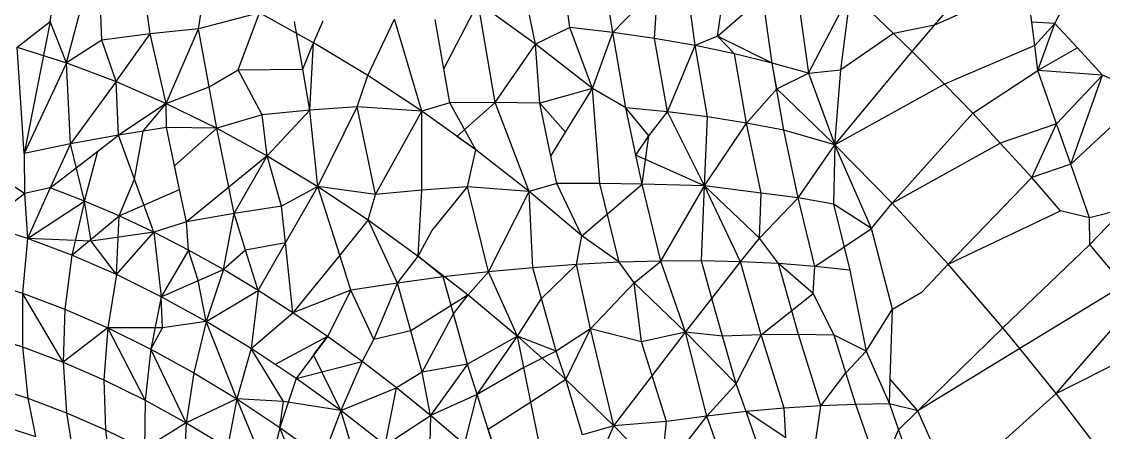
# Model space of a CAD drawing. Header units: inches. Extents: x 17 to 4615, y 5 to 3256.
# Drawn here: x 3233.216 to 3234.413, y 2582.299 to 2582.753 of the extents above; entities that cross this region are included whole.
import ezdxf

# ---------------------------------------------------------------- set-up
doc = ezdxf.new("R2010")
doc.units = ezdxf.units.IN
doc.header["$MEASUREMENT"] = 0

msp = doc.modelspace()

# ---------------------------------------------------------------- linework, layer by layer
for p, q in [((3233.266, 2582.7076), (3233.3012, 2582.8405)), ((3233.3053, 2582.7326), (3233.3012, 2582.8405)), ((3233.8706, 2582.7412), (3233.8536, 2582.8447)), ((3233.248, 2582.7532), (3233.2598, 2582.8323)), ((3233.785, 2582.7282), (3233.7625, 2582.8376)), ((3234.3598, 2582.7513), (3234.4009, 2582.832)), ((3234.2267, 2582.7492), (3234.2896, 2582.8232)), ((3233.4121, 2582.7454), (3233.4198, 2582.7923)), ((3233.8706, 2582.7412), (3233.9204, 2582.7927)), ((3233.9168, 2582.7346), (3233.9204, 2582.7927)), ((3233.9866, 2582.7373), (3233.9946, 2582.7932)), ((3234.3287, 2582.7948), (3234.2267, 2582.7492)), ((3234.3341, 2582.7527), (3234.3287, 2582.7948)), ((3233.3587, 2582.7396), (3233.3518, 2582.7897)), ((3233.8231, 2582.7467), (3233.8179, 2582.7842)), ((3233.9866, 2582.7373), (3234.0367, 2582.7807)), ((3234.0468, 2582.7074), (3234.0367, 2582.7807)), ((3234.087, 2582.6961), (3234.134, 2582.7854)), ((3234.1228, 2582.6999), (3234.134, 2582.7854)), ((3234.1812, 2582.7402), (3234.134, 2582.7854)), ((3233.6838, 2582.7011), (3233.7215, 2582.7739)), ((3233.785, 2582.7282), (3233.7215, 2582.7739)), ((3233.7405, 2582.6638), (3233.7215, 2582.7739)), ((3234.0772, 2582.767), (3234.087, 2582.6961)), ((3233.4796, 2582.7628), (3233.4121, 2582.7454)), ((3233.4562, 2582.6997), (3233.4796, 2582.7628)), ((3233.5396, 2582.7299), (3233.4796, 2582.7628)), ((3233.5995, 2582.6936), (3233.6292, 2582.756)), ((3233.6593, 2582.654), (3233.6292, 2582.756)), ((3233.6838, 2582.7011), (3233.6742, 2582.7555)), ((3233.9617, 2582.7267), (3233.9568, 2582.7623)), ((3233.2114, 2582.725), (3233.248, 2582.7532)), ((3233.248, 2582.7532), (3233.2191, 2582.6074)), ((3233.266, 2582.7076), (3233.248, 2582.7532)), ((3233.4121, 2582.7454), (3233.3587, 2582.7396)), ((3233.3765, 2582.6627), (3233.4121, 2582.7454)), ((3233.4239, 2582.6811), (3233.4121, 2582.7454)), ((3233.5275, 2582.7005), (3233.5183, 2582.7532)), ((3233.5396, 2582.7299), (3233.55, 2582.7539)), ((3233.8231, 2582.7467), (3233.785, 2582.7282)), ((3233.8706, 2582.7412), (3233.8231, 2582.7467)), ((3233.848, 2582.6792), (3233.8231, 2582.7467)), ((3234.2267, 2582.7492), (3234.1812, 2582.7402)), ((3234.202, 2582.7202), (3234.2267, 2582.7492)), ((3234.3598, 2582.7513), (3234.3341, 2582.7527)), ((3234.3374, 2582.7268), (3234.3341, 2582.7527)), ((3234.3598, 2582.7513), (3234.3374, 2582.7268)), ((3234.3409, 2582.699), (3234.3598, 2582.7513)), ((3234.3847, 2582.7243), (3234.3598, 2582.7513)), ((3233.3053, 2582.7326), (3233.266, 2582.7076)), ((3233.3587, 2582.7396), (3233.3053, 2582.7326)), ((3233.3211, 2582.6869), (3233.3053, 2582.7326)), ((3233.3211, 2582.6869), (3233.3587, 2582.7396)), ((3233.3765, 2582.6627), (3233.3587, 2582.7396)), ((3233.848, 2582.6792), (3233.8706, 2582.7412)), ((3233.9168, 2582.7346), (3233.8706, 2582.7412)), ((3233.8852, 2582.6578), (3233.8706, 2582.7412)), ((3233.9617, 2582.7267), (3233.9168, 2582.7346)), ((3233.931, 2582.6534), (3233.9168, 2582.7346)), ((3233.9866, 2582.7373), (3233.9617, 2582.7267)), ((3234.0468, 2582.7074), (3233.9866, 2582.7373)), ((3234.0051, 2582.7176), (3233.9866, 2582.7373)), ((3234.1812, 2582.7402), (3234.1228, 2582.6999)), ((3234.202, 2582.7202), (3234.1812, 2582.7402)), ((3233.2114, 2582.725), (3233.266, 2582.7076)), ((3233.2191, 2582.6074), (3233.2114, 2582.725)), ((3233.5275, 2582.7005), (3233.5396, 2582.7299)), ((3233.5355, 2582.6551), (3233.5396, 2582.7299)), ((3233.5995, 2582.6936), (3233.5396, 2582.7299)), ((3233.7405, 2582.6638), (3233.785, 2582.7282)), ((3233.7898, 2582.663), (3233.785, 2582.7282)), ((3233.848, 2582.6792), (3233.785, 2582.7282)), ((3233.931, 2582.6534), (3233.9617, 2582.7267)), ((3234.0051, 2582.7176), (3233.9617, 2582.7267)), ((3233.9755, 2582.6478), (3233.9617, 2582.7267)), ((3234.1164, 2582.617), (3234.202, 2582.7202)), ((3234.2376, 2582.6839), (3234.202, 2582.7202)), ((3234.3374, 2582.7268), (3234.2376, 2582.6839)), ((3234.3409, 2582.699), (3234.3374, 2582.7268)), ((3234.3847, 2582.7243), (3234.3409, 2582.699)), ((3234.4126, 2582.6938), (3234.3847, 2582.7243)), ((3233.266, 2582.7076), (3233.2191, 2582.6074)), ((3233.266, 2582.7076), (3233.3211, 2582.6869)), ((3233.2706, 2582.6179), (3233.266, 2582.7076)), ((3234.0468, 2582.7074), (3234.0051, 2582.7176)), ((3234.0184, 2582.641), (3234.0051, 2582.7176)), ((3234.087, 2582.6961), (3234.0468, 2582.7074)), ((3234.0598, 2582.6331), (3234.0468, 2582.7074)), ((3234.052, 2582.6787), (3234.0468, 2582.7074)), ((3233.4239, 2582.6811), (3233.4562, 2582.6997)), ((3233.4562, 2582.6997), (3233.5275, 2582.7005)), ((3233.4828, 2582.65), (3233.4562, 2582.6997)), ((3233.5355, 2582.6551), (3233.5275, 2582.7005)), ((3233.6903, 2582.6634), (3233.6838, 2582.7011)), ((3234.052, 2582.6787), (3234.087, 2582.6961)), ((3234.087, 2582.6961), (3234.1228, 2582.6999)), ((3234.087, 2582.6961), (3234.1164, 2582.617)), ((3234.1164, 2582.617), (3234.1228, 2582.6999)), ((3234.2688, 2582.6519), (3234.3409, 2582.699)), ((3234.4126, 2582.6938), (3234.3409, 2582.699)), ((3234.3617, 2582.6401), (3234.3409, 2582.699)), ((3233.3211, 2582.6869), (3233.2706, 2582.6179)), ((3233.3211, 2582.6869), (3233.3765, 2582.6627)), ((3233.3236, 2582.6276), (3233.3211, 2582.6869)), ((3233.5877, 2582.6591), (3233.5995, 2582.6936)), ((3233.6593, 2582.654), (3233.5995, 2582.6936)), ((3234.2376, 2582.6839), (3234.1164, 2582.617)), ((3234.2688, 2582.6519), (3234.2376, 2582.6839)), ((3234.3617, 2582.6401), (3234.4126, 2582.6938)), ((3234.3774, 2582.5954), (3234.4126, 2582.6938)), ((3234.436, 2582.6836), (3234.4126, 2582.6938)), ((3233.3765, 2582.6627), (3233.4239, 2582.6811)), ((3233.4323, 2582.6353), (3233.4239, 2582.6811)), ((3233.848, 2582.6792), (3233.7898, 2582.663)), ((3233.8183, 2582.6308), (3233.848, 2582.6792)), ((3233.8852, 2582.6578), (3233.848, 2582.6792)), ((3233.8563, 2582.5743), (3233.848, 2582.6792)), ((3234.0184, 2582.641), (3234.052, 2582.6787)), ((3234.1164, 2582.617), (3234.052, 2582.6787)), ((3233.3765, 2582.6627), (3233.3236, 2582.6276)), ((3233.3509, 2582.632), (3233.3765, 2582.6627)), ((3233.3765, 2582.6627), (3233.4323, 2582.6353)), ((3233.3768, 2582.6362), (3233.3765, 2582.6627)), ((3233.6903, 2582.6634), (3233.6593, 2582.654)), ((3233.7405, 2582.6638), (3233.6903, 2582.6634)), ((3233.7189, 2582.6112), (3233.6903, 2582.6634)), ((3233.6982, 2582.626), (3233.7405, 2582.6638)), ((3233.7898, 2582.663), (3233.7405, 2582.6638)), ((3233.778, 2582.5652), (3233.7405, 2582.6638)), ((3233.8021, 2582.6045), (3233.7898, 2582.663)), ((3233.7898, 2582.663), (3233.8183, 2582.6308)), ((3233.4828, 2582.65), (3233.4323, 2582.6353)), ((3233.5355, 2582.6551), (3233.4828, 2582.65)), ((3233.4882, 2582.6046), (3233.4828, 2582.65)), ((3233.4882, 2582.6046), (3233.5355, 2582.6551)), ((3233.5877, 2582.6591), (3233.5355, 2582.6551)), ((3233.5441, 2582.5707), (3233.5355, 2582.6551)), ((3233.5441, 2582.5707), (3233.5877, 2582.6591)), ((3233.6593, 2582.654), (3233.5877, 2582.6591)), ((3233.6081, 2582.5619), (3233.5877, 2582.6591)), ((3233.6081, 2582.5619), (3233.6593, 2582.654)), ((3233.7189, 2582.6112), (3233.6593, 2582.654)), ((3233.6594, 2582.5666), (3233.6593, 2582.654)), ((3233.931, 2582.6534), (3233.8852, 2582.6578)), ((3233.9104, 2582.6269), (3233.8852, 2582.6578)), ((3233.8962, 2582.6056), (3233.8852, 2582.6578)), ((3233.9104, 2582.6269), (3233.931, 2582.6534)), ((3233.9755, 2582.6478), (3233.931, 2582.6534)), ((3233.972, 2582.5717), (3233.931, 2582.6534)), ((3233.972, 2582.5717), (3233.9755, 2582.6478)), ((3234.0184, 2582.641), (3233.9755, 2582.6478)), ((3234.1797, 2582.5522), (3234.2688, 2582.6519)), ((3234.2993, 2582.6187), (3234.2688, 2582.6519)), ((3234.436, 2582.65), (3234.3774, 2582.5954)), ((3233.3768, 2582.6362), (3233.3236, 2582.6276)), ((3233.4323, 2582.6353), (3233.3768, 2582.6362)), ((3233.3913, 2582.5674), (3233.3768, 2582.6362)), ((3233.3858, 2582.5935), (3233.4323, 2582.6353)), ((3233.4323, 2582.6353), (3233.4882, 2582.6046)), ((3233.4516, 2582.5408), (3233.4323, 2582.6353)), ((3233.972, 2582.5717), (3234.0184, 2582.641)), ((3234.0598, 2582.6331), (3234.0184, 2582.641)), ((3234.0348, 2582.5636), (3234.0184, 2582.641)), ((3234.3617, 2582.6401), (3234.2993, 2582.6187)), ((3234.3343, 2582.5806), (3234.3617, 2582.6401)), ((3234.3774, 2582.5954), (3234.3617, 2582.6401)), ((3233.3236, 2582.6276), (3233.2706, 2582.6179)), ((3233.3008, 2582.61), (3233.3236, 2582.6276)), ((3233.3414, 2582.5788), (3233.3236, 2582.6276)), ((3233.3414, 2582.5788), (3233.3509, 2582.632)), ((3233.7189, 2582.6112), (3233.6982, 2582.626)), ((3233.8021, 2582.6045), (3233.8183, 2582.6308)), ((3233.8962, 2582.6056), (3233.9104, 2582.6269)), ((3233.903, 2582.5734), (3233.9104, 2582.6269)), ((3234.1164, 2582.617), (3234.0598, 2582.6331)), ((3234.0756, 2582.5581), (3234.0598, 2582.6331)), ((3233.2706, 2582.6179), (3233.2191, 2582.6074)), ((3233.2706, 2582.6179), (3233.2482, 2582.5693)), ((3233.2862, 2582.5546), (3233.2706, 2582.6179)), ((3234.0756, 2582.5581), (3234.1164, 2582.617)), ((3234.1164, 2582.617), (3234.1149, 2582.5514)), ((3234.1797, 2582.5522), (3234.1164, 2582.617)), ((3234.1568, 2582.5243), (3234.1164, 2582.617)), ((3234.1797, 2582.5522), (3234.2993, 2582.6187)), ((3234.3343, 2582.5806), (3234.2993, 2582.6187)), ((3233.2191, 2582.6074), (3233.2197, 2582.5632)), ((3233.2482, 2582.5693), (3233.3008, 2582.61)), ((3233.2862, 2582.5546), (3233.3008, 2582.61)), ((3233.4882, 2582.6046), (3233.3988, 2582.5317)), ((3233.4516, 2582.5408), (3233.4882, 2582.6046)), ((3233.4882, 2582.6046), (3233.5441, 2582.5707)), ((3233.5041, 2582.549), (3233.4882, 2582.6046)), ((3233.7099, 2582.5703), (3233.7189, 2582.6112)), ((3233.778, 2582.5652), (3233.7189, 2582.6112)), ((3233.8085, 2582.5741), (3233.8021, 2582.6045)), ((3233.972, 2582.5717), (3233.8962, 2582.6056)), ((3233.903, 2582.5734), (3233.8962, 2582.6056)), ((3233.2197, 2582.5632), (3233.173, 2582.5933)), ((3233.3913, 2582.5674), (3233.3858, 2582.5935)), ((3234.3774, 2582.5954), (3234.3343, 2582.5806)), ((3234.3982, 2582.5361), (3234.3774, 2582.5954)), ((3233.3244, 2582.5382), (3233.3414, 2582.5788)), ((3233.3627, 2582.5201), (3233.3414, 2582.5788)), ((3234.2417, 2582.4847), (3234.3343, 2582.5806)), ((3234.3659, 2582.544), (3234.3343, 2582.5806)), ((3233.2482, 2582.5693), (3233.2197, 2582.5632)), ((3233.2482, 2582.5693), (3233.2229, 2582.5133)), ((3233.2862, 2582.5546), (3233.2482, 2582.5693)), ((3233.3244, 2582.5382), (3233.3913, 2582.5674)), ((3233.3988, 2582.5317), (3233.3913, 2582.5674)), ((3233.5441, 2582.5707), (3233.5041, 2582.549)), ((3233.5084, 2582.5085), (3233.5441, 2582.5707)), ((3233.5441, 2582.5707), (3233.5999, 2582.5338)), ((3233.6081, 2582.5619), (3233.5441, 2582.5707)), ((3233.5684, 2582.495), (3233.5441, 2582.5707)), ((3233.6594, 2582.5666), (3233.6081, 2582.5619)), ((3233.6553, 2582.4939), (3233.6594, 2582.5666)), ((3233.7099, 2582.5703), (3233.6594, 2582.5666)), ((3233.6704, 2582.5217), (3233.7099, 2582.5703)), ((3233.778, 2582.5652), (3233.7099, 2582.5703)), ((3233.733, 2582.4764), (3233.7099, 2582.5703)), ((3233.733, 2582.4764), (3233.778, 2582.5652)), ((3233.8085, 2582.5741), (3233.778, 2582.5652)), ((3233.8365, 2582.5162), (3233.778, 2582.5652)), ((3233.7822, 2582.481), (3233.778, 2582.5652)), ((3233.8563, 2582.5743), (3233.8085, 2582.5741)), ((3233.8365, 2582.5162), (3233.8085, 2582.5741)), ((3233.8365, 2582.5162), (3233.903, 2582.5734)), ((3233.903, 2582.5734), (3233.8563, 2582.5743)), ((3233.8778, 2582.487), (3233.8563, 2582.5743)), ((3233.972, 2582.5717), (3233.903, 2582.5734)), ((3233.9238, 2582.4883), (3233.903, 2582.5734)), ((3233.9238, 2582.4883), (3233.972, 2582.5717)), ((3233.9686, 2582.4885), (3233.972, 2582.5717)), ((3234.0328, 2582.5135), (3233.972, 2582.5717)), ((3234.0348, 2582.5636), (3233.972, 2582.5717)), ((3234.012, 2582.4876), (3233.972, 2582.5717)), ((3234.0328, 2582.5135), (3234.0348, 2582.5636)), ((3234.0756, 2582.5581), (3234.0348, 2582.5636)), ((3233.1743, 2582.5287), (3233.2197, 2582.5632)), ((3233.2197, 2582.5632), (3233.2229, 2582.5133)), ((3233.2229, 2582.5133), (3233.2862, 2582.5546)), ((3233.2862, 2582.5546), (3233.2719, 2582.4948)), ((3233.3244, 2582.5382), (3233.2862, 2582.5546)), ((3233.2933, 2582.5102), (3233.2862, 2582.5546)), ((3233.5999, 2582.5338), (3233.6081, 2582.5619)), ((3234.0328, 2582.5135), (3234.0756, 2582.5581)), ((3234.1149, 2582.5514), (3234.0756, 2582.5581)), ((3234.0942, 2582.4823), (3234.0756, 2582.5581)), ((3234.1149, 2582.5514), (3234.1329, 2582.4781)), ((3234.1568, 2582.5243), (3234.1149, 2582.5514)), ((3234.1568, 2582.5243), (3234.1797, 2582.5522)), ((3234.2417, 2582.4847), (3234.1797, 2582.5522)), ((3233.4516, 2582.5408), (3233.3988, 2582.5317)), ((3233.4397, 2582.4789), (3233.4516, 2582.5408)), ((3233.5041, 2582.549), (3233.4516, 2582.5408)), ((3233.4642, 2582.5005), (3233.4516, 2582.5408)), ((3233.5084, 2582.5085), (3233.5041, 2582.549)), ((3234.2417, 2582.4847), (3234.3659, 2582.544)), ((3234.3982, 2582.5361), (3234.3659, 2582.544)), ((3234.4361, 2582.5456), (3234.3982, 2582.5361)), ((3234.3983, 2582.5065), (3234.4361, 2582.5456)), ((3233.2229, 2582.5133), (3233.1743, 2582.5287)), ((3233.2719, 2582.4948), (3233.3244, 2582.5382)), ((3233.3213, 2582.4733), (3233.3244, 2582.5382)), ((3233.3627, 2582.5201), (3233.3244, 2582.5382)), ((3233.3988, 2582.5317), (3233.3627, 2582.5201)), ((3233.4012, 2582.5003), (3233.3988, 2582.5317)), ((3233.5999, 2582.5338), (3233.5684, 2582.495)), ((3233.5999, 2582.5338), (3233.6553, 2582.4939)), ((3233.6322, 2582.4639), (3233.5999, 2582.5338)), ((3234.3983, 2582.5065), (3234.3982, 2582.5361)), ((3233.3627, 2582.5201), (3233.2933, 2582.5102)), ((3233.3213, 2582.4733), (3233.3627, 2582.5201)), ((3233.4012, 2582.5003), (3233.3627, 2582.5201)), ((3233.3627, 2582.5201), (3233.371, 2582.4488)), ((3233.6553, 2582.4939), (3233.6704, 2582.5217)), ((3233.8305, 2582.4846), (3233.8365, 2582.5162)), ((3233.8778, 2582.487), (3233.8365, 2582.5162)), ((3234.0942, 2582.4823), (3234.1568, 2582.5243)), ((3234.18, 2582.435), (3234.1568, 2582.5243)), ((3233.2229, 2582.5133), (3233.2174, 2582.4527)), ((3233.2719, 2582.4948), (3233.2229, 2582.5133)), ((3233.2933, 2582.5102), (3233.2229, 2582.5133)), ((3233.3213, 2582.4733), (3233.2933, 2582.5102)), ((3233.5084, 2582.5085), (3233.4642, 2582.5005)), ((3233.4782, 2582.4559), (3233.5084, 2582.5085)), ((3233.5167, 2582.4312), (3233.5084, 2582.5085)), ((3234.012, 2582.4876), (3234.0328, 2582.5135)), ((3234.0539, 2582.4855), (3234.0328, 2582.5135)), ((3234.3023, 2582.4145), (3234.3983, 2582.5065)), ((3234.4362, 2582.4617), (3234.3983, 2582.5065)), ((3233.2719, 2582.4948), (3233.2644, 2582.435)), ((3233.3213, 2582.4733), (3233.2719, 2582.4948)), ((3233.4012, 2582.5003), (3233.371, 2582.4488)), ((3233.4397, 2582.4789), (3233.4012, 2582.5003)), ((3233.4117, 2582.4667), (3233.4012, 2582.5003)), ((3233.4642, 2582.5005), (3233.4397, 2582.4789)), ((3233.4782, 2582.4559), (3233.4642, 2582.5005)), ((3233.5684, 2582.495), (3233.5167, 2582.4312)), ((3233.5809, 2582.456), (3233.5684, 2582.495)), ((3233.6322, 2582.4639), (3233.6553, 2582.4939)), ((3233.6553, 2582.4939), (3233.7104, 2582.451)), ((3233.683, 2582.4707), (3233.6553, 2582.4939)), ((3233.7822, 2582.481), (3233.733, 2582.4764)), ((3233.8305, 2582.4846), (3233.7822, 2582.481)), ((3233.7918, 2582.447), (3233.7822, 2582.481)), ((3233.7918, 2582.447), (3233.8305, 2582.4846)), ((3233.8778, 2582.487), (3233.8305, 2582.4846)), ((3233.8459, 2582.4133), (3233.8305, 2582.4846)), ((3233.9238, 2582.4883), (3233.8778, 2582.487)), ((3233.8943, 2582.4644), (3233.8778, 2582.487)), ((3233.8943, 2582.4644), (3233.9238, 2582.4883)), ((3233.9686, 2582.4885), (3233.9238, 2582.4883)), ((3233.9512, 2582.4098), (3233.9238, 2582.4883)), ((3234.012, 2582.4876), (3233.9686, 2582.4885)), ((3233.9803, 2582.4468), (3233.9686, 2582.4885)), ((3233.9803, 2582.4468), (3234.012, 2582.4876)), ((3234.0539, 2582.4855), (3234.012, 2582.4876)), ((3234.0347, 2582.4066), (3234.012, 2582.4876)), ((3234.0942, 2582.4823), (3234.0539, 2582.4855)), ((3234.0759, 2582.4069), (3234.0539, 2582.4855)), ((3234.0924, 2582.4524), (3234.0539, 2582.4855)), ((3234.0924, 2582.4524), (3234.0942, 2582.4823)), ((3234.1329, 2582.4781), (3234.0942, 2582.4823)), ((3234.2129, 2582.4543), (3234.2417, 2582.4847)), ((3234.3023, 2582.4145), (3234.2417, 2582.4847)), ((3233.3213, 2582.4733), (3233.3117, 2582.4144)), ((3233.371, 2582.4488), (3233.3213, 2582.4733)), ((3233.371, 2582.4488), (3233.4397, 2582.4789)), ((3233.4397, 2582.4789), (3233.4207, 2582.4215)), ((3233.4782, 2582.4559), (3233.4397, 2582.4789)), ((3233.683, 2582.4707), (3233.6322, 2582.4639)), ((3233.733, 2582.4764), (3233.683, 2582.4707)), ((3233.6943, 2582.4301), (3233.683, 2582.4707)), ((3233.7104, 2582.451), (3233.733, 2582.4764)), ((3233.765, 2582.4054), (3233.733, 2582.4764)), ((3234.1329, 2582.4781), (3234.1509, 2582.3887)), ((3233.1708, 2582.4675), (3233.2174, 2582.4527)), ((3233.4207, 2582.4215), (3233.4117, 2582.4667)), ((3233.4207, 2582.4215), (3233.4782, 2582.4559)), ((3233.4782, 2582.4559), (3233.4705, 2582.3914)), ((3233.5167, 2582.4312), (3233.4782, 2582.4559)), ((3233.5809, 2582.456), (3233.5167, 2582.4312)), ((3233.5809, 2582.456), (3233.555, 2582.405)), ((3233.6322, 2582.4639), (3233.5809, 2582.456)), ((3233.6062, 2582.4017), (3233.5809, 2582.456)), ((3233.6062, 2582.4017), (3233.6322, 2582.4639)), ((3233.647, 2582.4111), (3233.6322, 2582.4639)), ((3233.8459, 2582.4133), (3233.8943, 2582.4644)), ((3233.9512, 2582.4098), (3233.8943, 2582.4644)), ((3233.9024, 2582.3991), (3233.8943, 2582.4644)), ((3234.4362, 2582.4617), (3234.321, 2582.3914)), ((3233.2174, 2582.4527), (3233.2644, 2582.435)), ((3233.2174, 2582.4527), (3233.2175, 2582.3935)), ((3233.2624, 2582.3765), (3233.2174, 2582.4527)), ((3233.371, 2582.4488), (3233.3593, 2582.3909)), ((3233.4207, 2582.4215), (3233.371, 2582.4488)), ((3233.3723, 2582.4144), (3233.371, 2582.4488)), ((3233.7104, 2582.451), (3233.647, 2582.4111)), ((3233.6943, 2582.4301), (3233.7104, 2582.451)), ((3233.7104, 2582.451), (3233.765, 2582.4054)), ((3233.765, 2582.4054), (3233.7918, 2582.447)), ((3233.8081, 2582.3887), (3233.7918, 2582.447)), ((3233.9512, 2582.4098), (3233.9803, 2582.4468)), ((3233.9919, 2582.4052), (3233.9803, 2582.4468)), ((3234.0347, 2582.4066), (3234.0924, 2582.4524)), ((3234.1156, 2582.4062), (3234.0924, 2582.4524)), ((3234.18, 2582.435), (3234.2129, 2582.4543)), ((3233.2644, 2582.435), (3233.2624, 2582.3765)), ((3233.2644, 2582.435), (3233.3117, 2582.4144)), ((3234.1509, 2582.3887), (3234.18, 2582.435)), ((3234.1776, 2582.3578), (3234.18, 2582.435)), ((3233.4207, 2582.4215), (3233.3723, 2582.4144)), ((3233.4207, 2582.4215), (3233.407, 2582.3648)), ((3233.4705, 2582.3914), (3233.4207, 2582.4215)), ((3233.4547, 2582.3359), (3233.4207, 2582.4215)), ((3233.4705, 2582.3914), (3233.5167, 2582.4312)), ((3233.555, 2582.405), (3233.5167, 2582.4312)), ((3233.6598, 2582.3653), (3233.6943, 2582.4301)), ((3233.71, 2582.3741), (3233.6943, 2582.4301)), ((3234.3613, 2582.3418), (3234.4362, 2582.428)), ((3233.3117, 2582.4144), (3233.2624, 2582.3765)), ((3233.3117, 2582.4144), (3233.3076, 2582.3569)), ((3233.3117, 2582.4144), (3233.3593, 2582.3909)), ((3233.3723, 2582.4144), (3233.3117, 2582.4144)), ((3233.3531, 2582.3345), (3233.3117, 2582.4144)), ((3233.3593, 2582.3909), (3233.3723, 2582.4144)), ((3233.647, 2582.4111), (3233.6062, 2582.4017)), ((3233.6598, 2582.3653), (3233.647, 2582.4111)), ((3233.8459, 2582.4133), (3233.8081, 2582.3887)), ((3233.8188, 2582.3571), (3233.8459, 2582.4133)), ((3233.9024, 2582.3991), (3233.8459, 2582.4133)), ((3233.8719, 2582.3062), (3233.8459, 2582.4133)), ((3233.9512, 2582.4098), (3233.9024, 2582.3991)), ((3233.9142, 2582.3615), (3233.9512, 2582.4098)), ((3234.0072, 2582.3526), (3233.9512, 2582.4098)), ((3233.9919, 2582.4052), (3233.9512, 2582.4098)), ((3233.9748, 2582.3168), (3233.9512, 2582.4098)), ((3234.208, 2582.3226), (3234.3023, 2582.4145)), ((3234.321, 2582.3914), (3234.3023, 2582.4145)), ((3233.1731, 2582.4076), (3233.2175, 2582.3935)), ((3233.555, 2582.405), (3233.4969, 2582.3739)), ((3233.555, 2582.405), (3233.5201, 2582.3585)), ((3233.5395, 2582.3844), (3233.555, 2582.405)), ((3233.5932, 2582.3773), (3233.555, 2582.405)), ((3233.5932, 2582.3773), (3233.6062, 2582.4017)), ((3233.765, 2582.4054), (3233.71, 2582.3741)), ((3233.7205, 2582.3408), (3233.765, 2582.4054)), ((3233.765, 2582.4054), (3233.8188, 2582.3571)), ((3233.8081, 2582.3887), (3233.765, 2582.4054)), ((3233.7721, 2582.3706), (3233.765, 2582.4054)), ((3233.9142, 2582.3615), (3233.9024, 2582.3991)), ((3234.0347, 2582.4066), (3233.9919, 2582.4052)), ((3234.0072, 2582.3526), (3233.9919, 2582.4052)), ((3234.0072, 2582.3526), (3234.0347, 2582.4066)), ((3234.0759, 2582.4069), (3234.0347, 2582.4066)), ((3234.0602, 2582.3254), (3234.0347, 2582.4066)), ((3234.1156, 2582.4062), (3234.0759, 2582.4069)), ((3234.1007, 2582.3281), (3234.0759, 2582.4069)), ((3234.1509, 2582.3887), (3234.1156, 2582.4062)), ((3234.1286, 2582.3647), (3234.1156, 2582.4062)), ((3233.2175, 2582.3935), (3233.2624, 2582.3765)), ((3233.2175, 2582.3935), (3233.2234, 2582.3366)), ((3233.3593, 2582.3909), (3233.3531, 2582.3345)), ((3233.3593, 2582.3909), (3233.407, 2582.3648)), ((3233.3986, 2582.3095), (3233.3593, 2582.3909)), ((3233.4705, 2582.3914), (3233.4547, 2582.3359)), ((3233.5201, 2582.3585), (3233.4705, 2582.3914)), ((3233.4969, 2582.3739), (3233.4705, 2582.3914)), ((3233.5062, 2582.3329), (3233.4705, 2582.3914)), ((3233.5695, 2582.3229), (3233.5395, 2582.3844)), ((3233.8081, 2582.3887), (3233.7721, 2582.3706)), ((3233.8188, 2582.3571), (3233.8081, 2582.3887)), ((3234.1286, 2582.3647), (3234.1509, 2582.3887)), ((3234.1509, 2582.3887), (3234.1768, 2582.3303)), ((3234.321, 2582.3914), (3234.208, 2582.3226)), ((3234.3613, 2582.3418), (3234.321, 2582.3914)), ((3234.3613, 2582.3418), (3234.4506, 2582.387)), ((3233.2624, 2582.3765), (3233.3076, 2582.3569)), ((3233.2624, 2582.3765), (3233.2661, 2582.3205)), ((3233.5201, 2582.3585), (3233.5932, 2582.3773)), ((3233.5932, 2582.3773), (3233.5695, 2582.3229)), ((3233.6312, 2582.3481), (3233.5932, 2582.3773)), ((3233.71, 2582.3741), (3233.6598, 2582.3653)), ((3233.71, 2582.3741), (3233.669, 2582.3174)), ((3233.7205, 2582.3408), (3233.71, 2582.3741)), ((3233.407, 2582.3648), (3233.3986, 2582.3095)), ((3233.407, 2582.3648), (3233.4547, 2582.3359)), ((3233.6598, 2582.3653), (3233.6312, 2582.3481)), ((3233.669, 2582.3174), (3233.6598, 2582.3653)), ((3233.7721, 2582.3706), (3233.7205, 2582.3408)), ((3233.78, 2582.3323), (3233.7721, 2582.3706)), ((3233.8719, 2582.3062), (3233.9142, 2582.3615)), ((3233.9301, 2582.3109), (3233.9142, 2582.3615)), ((3234.1007, 2582.3281), (3234.1286, 2582.3647)), ((3234.1396, 2582.3297), (3234.1286, 2582.3647)), ((3233.181, 2582.3501), (3233.2234, 2582.3366)), ((3233.3076, 2582.3569), (3233.3531, 2582.3345)), ((3233.3076, 2582.3569), (3233.3092, 2582.3017)), ((3233.5201, 2582.3585), (3233.5022, 2582.3043)), ((3233.5695, 2582.3229), (3233.5201, 2582.3585)), ((3233.5695, 2582.3229), (3233.6312, 2582.3481)), ((3233.6186, 2582.2848), (3233.6312, 2582.3481)), ((3233.669, 2582.3174), (3233.6312, 2582.3481)), ((3233.8188, 2582.3571), (3233.78, 2582.3323)), ((3233.8188, 2582.3571), (3233.8719, 2582.3062)), ((3233.8372, 2582.2961), (3233.8188, 2582.3571)), ((3233.9748, 2582.3168), (3234.0072, 2582.3526)), ((3234.0182, 2582.3217), (3234.0072, 2582.3526)), ((3234.1768, 2582.3303), (3234.1776, 2582.3578)), ((3234.208, 2582.3226), (3234.1776, 2582.3578)), ((3233.2234, 2582.3366), (3233.2661, 2582.3205)), ((3233.2234, 2582.3366), (3233.2318, 2582.2944)), ((3233.7205, 2582.3408), (3233.669, 2582.3174)), ((3233.7064, 2582.2854), (3233.7205, 2582.3408)), ((3233.7405, 2582.2772), (3233.7205, 2582.3408)), ((3234.2636, 2582.254), (3234.3613, 2582.3418)), ((3234.4186, 2582.2668), (3234.3613, 2582.3418)), ((3233.3531, 2582.3345), (3233.3524, 2582.2804)), ((3233.3531, 2582.3345), (3233.3986, 2582.3095)), ((3233.4547, 2582.3359), (3233.3986, 2582.3095)), ((3233.4547, 2582.3359), (3233.4442, 2582.2819)), ((3233.4547, 2582.3359), (3233.5022, 2582.3043)), ((3233.5062, 2582.3329), (3233.4547, 2582.3359)), ((3233.4896, 2582.2518), (3233.4547, 2582.3359)), ((3233.5022, 2582.3043), (3233.5062, 2582.3329)), ((3233.5695, 2582.3229), (3233.5062, 2582.3329)), ((3233.78, 2582.3323), (3233.7326, 2582.3021)), ((3233.7893, 2582.2871), (3233.78, 2582.3323)), ((3234.0602, 2582.3254), (3234.0182, 2582.3217)), ((3234.1007, 2582.3281), (3234.0602, 2582.3254)), ((3234.062, 2582.2929), (3234.0602, 2582.3254)), ((3234.0885, 2582.2441), (3234.1007, 2582.3281)), ((3234.1396, 2582.3297), (3234.1007, 2582.3281)), ((3234.1768, 2582.3303), (3234.1396, 2582.3297)), ((3234.1662, 2582.2532), (3234.1396, 2582.3297)), ((3234.208, 2582.3226), (3234.1768, 2582.3303)), ((3234.1768, 2582.3303), (3234.1868, 2582.3015)), ((3233.2661, 2582.3205), (3233.3092, 2582.3017)), ((3233.2661, 2582.3205), (3233.2729, 2582.2789)), ((3233.5695, 2582.3229), (3233.5496, 2582.2703)), ((3233.6186, 2582.2848), (3233.5695, 2582.3229)), ((3233.5966, 2582.2337), (3233.5695, 2582.3229)), ((3233.6186, 2582.2848), (3233.669, 2582.3174)), ((3233.669, 2582.3174), (3233.6672, 2582.2441)), ((3233.7064, 2582.2854), (3233.669, 2582.3174)), ((3233.9748, 2582.3168), (3233.9301, 2582.3109)), ((3233.9426, 2582.275), (3233.9748, 2582.3168)), ((3234.0182, 2582.3217), (3233.9748, 2582.3168)), ((3234.0047, 2582.2308), (3233.9748, 2582.3168)), ((3234.062, 2582.2929), (3234.0182, 2582.3217)), ((3234.0376, 2582.266), (3234.0182, 2582.3217)), ((3234.1868, 2582.3015), (3234.208, 2582.3226)), ((3234.2382, 2582.2553), (3234.208, 2582.3226)), ((3233.1912, 2582.3073), (3233.2318, 2582.2944)), ((3233.3092, 2582.3017), (3233.3524, 2582.2804)), ((3233.3092, 2582.3017), (3233.3143, 2582.2609)), ((3233.3986, 2582.3095), (3233.3524, 2582.2804)), ((3233.3986, 2582.3095), (3233.3958, 2582.2566)), ((3233.3986, 2582.3095), (3233.4442, 2582.2819)), ((3233.5022, 2582.3043), (3233.4896, 2582.2518)), ((3233.5022, 2582.3043), (3233.5496, 2582.2703)), ((3233.5348, 2582.2192), (3233.5022, 2582.3043)), ((3233.7326, 2582.3021), (3233.7405, 2582.2772)), ((3233.8719, 2582.3062), (3233.8372, 2582.2961)), ((3233.8505, 2582.2579), (3233.8719, 2582.3062)), ((3233.9301, 2582.3109), (3233.8719, 2582.3062)), ((3233.8719, 2582.3062), (3233.9241, 2582.2528)), ((3233.9241, 2582.2528), (3233.9301, 2582.3109)), ((3234.1662, 2582.2532), (3234.1868, 2582.3015)), ((3234.1868, 2582.3015), (3234.2026, 2582.2562))]:
    msp.add_line(p, q)

doc.saveas('drawing.dxf')
